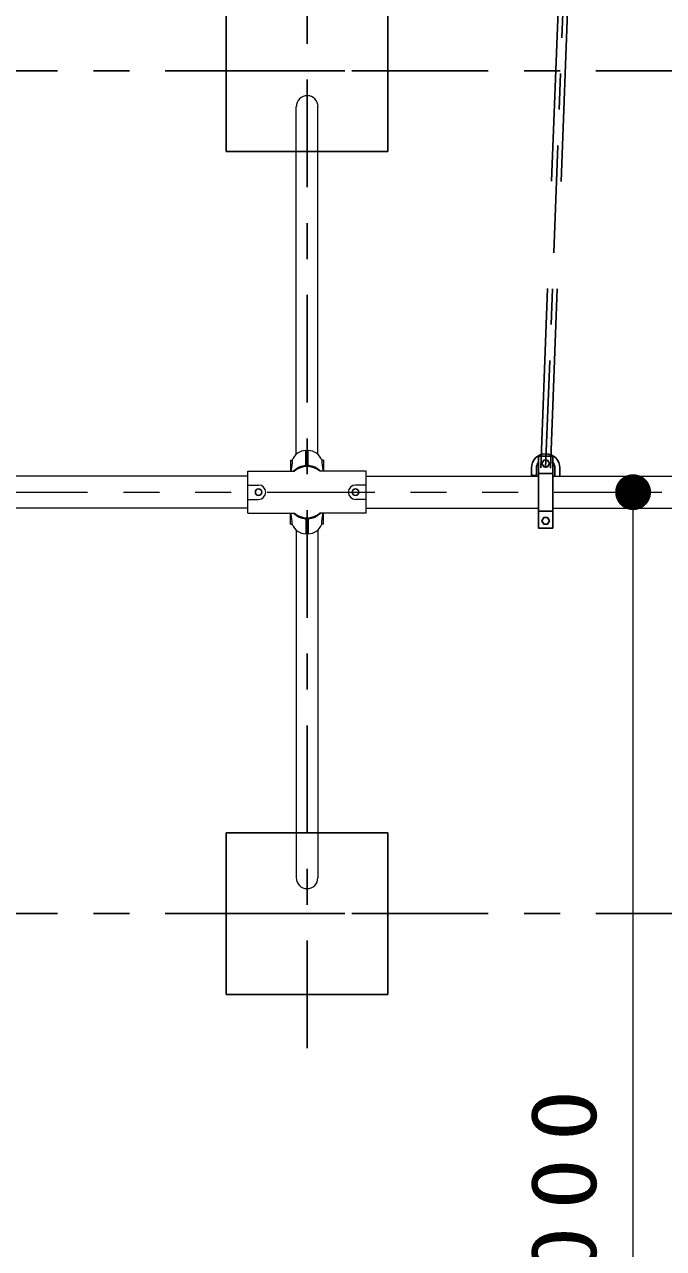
# Model space of a CAD drawing. Units: millimetres on the paper, with parts at other scales. Extents: x -385 to 0, y -5 to 267.
# Drawn here: x -76.89 to -59.08, y 136.43 to 170.55 of the extents above; entities that cross this region are included whole.
import ezdxf

# ---------------------------------------------------------------- set-up
doc = ezdxf.new("R2010")
doc.units = ezdxf.units.MM
for name, pattern in [('USER2', [6, 3, -1, 1, -1]), ('USER3', [8, 3, -1, 1, -1, 1, -1]), ('USER4', [8, 5, -3])]:
    doc.linetypes.add(name, pattern=pattern)
doc.layers.add('LY_1', color=4, linetype='Continuous', lineweight=25)
doc.styles.add('ＭＳ ゴシック', font='')
doc.styles.get('ＭＳ ゴシック').set_extended_font_data('MS Gothic')

# ---------------------------------------------------------------- blocks, each defined once
blk = doc.blocks.new('filled_dot')
at = {"color": 0, "linetype": 'Continuous', "lineweight": -2, "const_width": 1.25}
blk.add_lwpolyline([(-0.625, 0, 1), (0.625, 0, 1)], format="xyb", close=True, dxfattribs=at)

msp = doc.modelspace()

# ---------------------------------------------------------------- linework, layer by layer
at = {"layer": 'LY_1', "linetype": 'USER4'}
for p, q in [((-62.501, 158.196), (-61.8, 176.871)), ((-62.236, 158.186), (-61.535, 176.861))]:
    msp.add_line(p, q, dxfattribs=at)
at = {"layer": 'LY_1', "color": 20, "linetype": 'USER2'}
for p, q in [((-62.368, 158.191), (-61.668, 176.866)), ((-69.018, 142.016), (-69.018, 173.016)), ((-33.968, 169.266), (-100.381, 169.266)), ((-71.768, 169.266), (-66.268, 169.266)), ((-33.968, 145.766), (-100.568, 145.766)), ((-71.768, 145.766), (-66.268, 145.766))]:
    msp.add_line(p, q, dxfattribs=at)
at = {"layer": 'LY_1', "color": 7, "lineweight": 13}
for p, q in [((-69.321, 158.568), (-69.321, 168.266)), ((-68.716, 158.568), (-68.716, 168.266)), ((-69.051, 158.275), (-69.051, 158.678)), ((-68.986, 158.275), (-68.986, 158.678)), ((-69.479, 158.412), (-69.432, 158.412)), ((-69.479, 158.412), (-69.479, 158.099)), ((-69.432, 158.334), (-69.458, 158.137)), ((-69.432, 158.413), (-69.432, 158.334)), ((-68.605, 158.413), (-68.605, 158.334)), ((-68.605, 158.334), (-68.578, 158.137)), ((-68.558, 158.412), (-68.604, 158.412)), ((-68.558, 158.412), (-68.558, 158.099)), ((-70.668, 156.934), (-70.668, 158.099)), ((-70.668, 158.099), (-69.371, 158.099)), ((-69.458, 158.137), (-69.458, 158.099)), ((-69.051, 158.275), (-69.051, 158.229)), ((-68.986, 158.275), (-68.986, 158.229)), ((-67.368, 158.099), (-68.666, 158.099)), ((-68.578, 158.137), (-68.578, 158.099)), ((-67.368, 156.934), (-67.368, 158.099)), ((-70.668, 157.962), (-90.858, 157.962)), ((-70.668, 157.716), (-70.368, 157.716)), ((-67.368, 157.716), (-67.668, 157.716)), ((-67.368, 157.962), (-62.568, 157.962)), ((-62.168, 157.962), (-57.268, 157.962)), ((-70.668, 157.316), (-70.368, 157.316)), ((-67.368, 157.316), (-67.668, 157.316)), ((-59.931, 117.516), (-59.931, 157.516)), ((-70.668, 157.071), (-90.858, 157.071)), ((-67.368, 157.071), (-62.568, 157.071)), ((-62.168, 157.071), (-57.268, 157.071)), ((-70.668, 156.934), (-69.371, 156.934)), ((-69.479, 156.62), (-69.479, 156.934)), ((-69.458, 156.895), (-69.458, 156.934)), ((-69.432, 156.698), (-69.458, 156.895)), ((-69.432, 156.62), (-69.432, 156.698)), ((-69.051, 156.757), (-69.051, 156.803)), ((-69.051, 156.757), (-69.051, 156.354)), ((-68.986, 156.757), (-68.986, 156.803)), ((-68.986, 156.757), (-68.986, 156.354)), ((-67.368, 156.934), (-68.666, 156.934)), ((-68.605, 156.698), (-68.578, 156.895)), ((-68.605, 156.62), (-68.605, 156.698)), ((-68.578, 156.895), (-68.578, 156.934)), ((-68.558, 156.62), (-68.558, 156.934)), ((-69.479, 156.62), (-69.432, 156.62)), ((-69.458, 156.62), (-69.445, 156.62)), ((-69.321, 156.464), (-69.321, 146.766)), ((-68.716, 156.464), (-68.716, 146.766)), ((-68.558, 156.62), (-68.604, 156.62)), ((-68.578, 156.62), (-68.591, 156.62))]:
    msp.add_line(p, q, dxfattribs=at)
at = {"layer": 'LY_1', "color": 2}
for p, q in [((-62.568, 158.516), (-62.568, 156.516)), ((-62.568, 158.516), (-62.168, 158.516)), ((-62.568, 158.516), (-62.168, 158.516)), ((-62.168, 158.516), (-62.168, 156.516)), ((-62.763, 158.021), (-62.763, 158.191)), ((-62.763, 157.962), (-62.763, 158.021)), ((-62.623, 158.021), (-62.623, 158.191)), ((-62.623, 158.021), (-62.623, 157.981)), ((-62.168, 158.041), (-62.568, 158.041)), ((-62.168, 158.041), (-62.568, 158.041)), ((-62.113, 157.962), (-62.113, 158.191)), ((-61.973, 157.962), (-61.973, 158.191)), ((-62.663, 157.981), (-62.723, 157.981)), ((-62.623, 157.962), (-62.623, 157.981)), ((-62.168, 156.991), (-62.568, 156.991)), ((-62.568, 156.516), (-62.168, 156.516))]:
    msp.add_line(p, q, dxfattribs=at)
at = {"layer": 'LY_1', "color": 7, "linetype": 'USER3', "lineweight": 13}
msp.add_line((-94.133, 157.516), (-40.214, 157.516), dxfattribs=at)
at = {"layer": 'LY_1', "linetype": 'USER4'}
for points in [[(-71.268, 167.016), (-66.768, 167.016), (-66.768, 171.516), (-71.268, 171.516)], [(-71.268, 148.016), (-66.768, 148.016), (-66.768, 143.516), (-71.268, 143.516)]]:
    msp.add_lwpolyline(points, close=True, dxfattribs=at)
at = {"layer": 'LY_1', "color": 2}
for points in [[(-62.316, 158.406), (-62.264, 158.316), (-62.316, 158.226), (-62.42, 158.226), (-62.472, 158.316), (-62.42, 158.406)], [(-62.316, 156.806), (-62.264, 156.716), (-62.316, 156.626), (-62.42, 156.626), (-62.472, 156.716), (-62.42, 156.806)]]:
    msp.add_lwpolyline(points, close=True, dxfattribs=at)
for centre in [(-70.368, 157.516), (-67.668, 157.516)]:
    msp.add_circle(centre, 0.09, dxfattribs=at)
at = {"layer": 'LY_1', "color": 7, "lineweight": 13}
for centre, radius, start, end in [((-69.012, 168.266), 0.302, 0, 180), ((-69.032, 158.244), 0.435, 92.5351, 157.2137), ((-69.005, 158.244), 0.435, 22.7863, 87.4649), ((-69.018, 157.733), 0.525, 93.5509, 135.8584), ((-69.018, 157.693), 0.537, 49.0006, 130.9994), ((-69.018, 157.733), 0.525, 44.1416, 86.4491), ((-70.368, 157.516), 0.2, 270, 90), ((-67.668, 157.516), 0.2, 90, 270), ((-69.018, 157.299), 0.525, 224.1416, 266.4491), ((-69.018, 157.339), 0.537, 229.0006, 310.9994), ((-69.018, 157.299), 0.525, 273.5509, 315.8584), ((-69.032, 156.789), 0.435, 202.7863, 267.4649), ((-69.005, 156.789), 0.435, 272.5351, 337.2137), ((-69.018, 146.766), 0.302, 180, 0)]:
    msp.add_arc(centre, radius, start, end, dxfattribs=at)
at = {"layer": 'LY_1', "color": 2}
for centre, radius, start, end in [((-62.368, 158.191), 0.395, 0, 180), ((-62.368, 158.191), 0.255, 141.6585, 180), ((-62.368, 158.191), 0.255, 0, 38.3415), ((-62.723, 158.021), 0.04, 180, 270), ((-62.663, 158.021), 0.04, 270, 0)]:
    msp.add_arc(centre, radius, start, end, dxfattribs=at)

# ---------------------------------------------------------------- block references
at = {"layer": 'LY_1', "color": 7, "lineweight": 13, "xscale": 0.4, "yscale": 0.4, "rotation": 270}
msp.add_blockref('filled_dot', (-59.931, 157.516), dxfattribs=at)

# ---------------------------------------------------------------- texts
at = {"layer": 'LY_1', "color": 7, "insert": (-60.931, 137.516), "char_height": 1.833, "attachment_point": 8, "rotation": 90, "style": 'ＭＳ ゴシック'}
msp.add_mtext('\\T1.33;\\W1.15;4000', dxfattribs=at)

doc.saveas('drawing.dxf')
